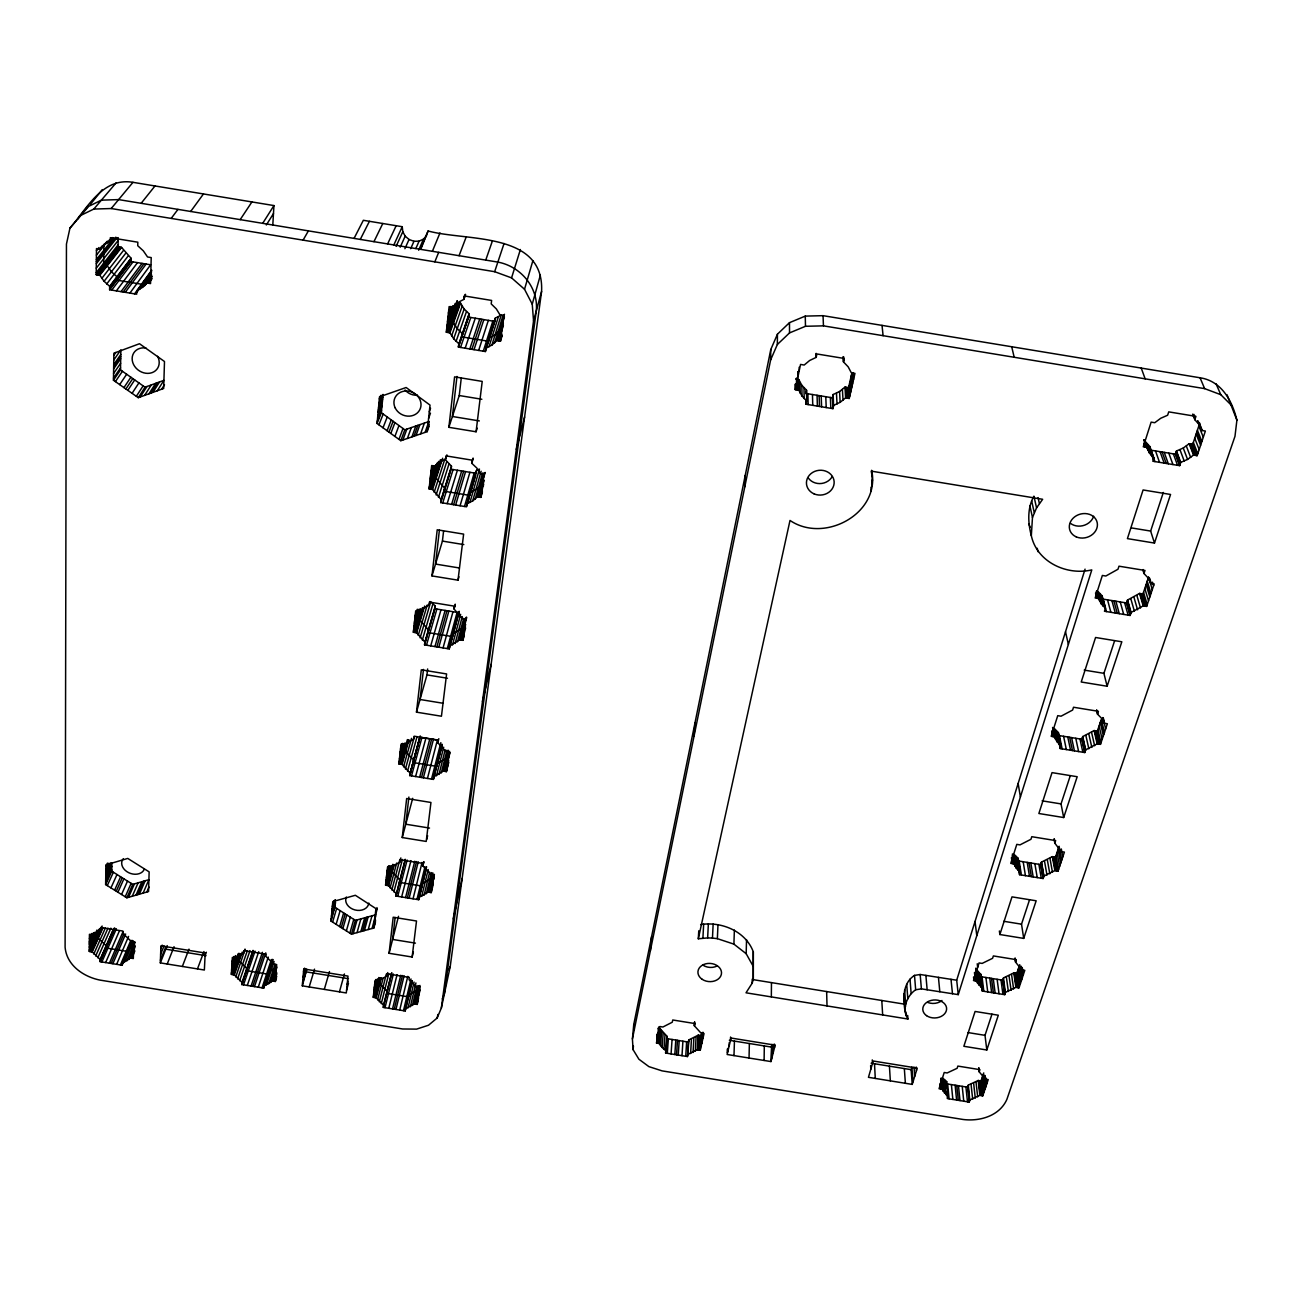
<?xml version="1.0" encoding="UTF-8"?>
<svg xmlns="http://www.w3.org/2000/svg" width="1302" height="1302" viewBox="0 0 1302 1302"><rect width="100%" height="100%" fill="white"/><g stroke="black" fill="none" stroke-linecap="round" stroke-linejoin="round"><path stroke-width="1.5" d="M773.046 1053.399L773.111 1044.318M774.478 1047.736L774.511 1044.106M771.337 996.909L771.468 982.619M770.963 1061.569L775.146 1045.164L731.057 1038.036L727.134 1054.49L770.963 1061.569L771.728 1044.481L771.614 1059.031M632.414 1038.915L770.621 359.938L777.343 344.509L777.44 334.191L789.484 322.668L805.271 316.109L823.043 315.67L1200.053 377.775C1221.601 381.014 1232.262 400.918 1236.9 420.155L1234.98 436.333L1006.869 1099.425C999.545 1115.977 979.82 1121.624 963.073 1119.476L662.1 1070.879L648.901 1066.631L638.908 1059.226L633.081 1049.656L632.414 1038.915L633.748 1024.544L770.784 349.489L777.44 334.191M100.205 959.411L92.214 951.892L89.268 951.42L89.447 934.299L92.409 934.787L100.612 929.774L100.645 927.463L122.876 931.06L122.827 933.371L130.802 940.988L133.764 941.476L133.325 958.532L130.379 958.06L122.176 962.959L122.128 965.221L100.173 961.673L100.205 959.411L113.209 929.758M151.504 276.61L144.864 285.464L136.759 290.769L136.677 294.203L109.612 289.76L109.661 286.326L104.095 281.297L99.847 275.243L96.202 274.641L96.478 248.584L100.14 249.187L104.648 243.572M95.42 933.55L95.371 937.782L98.301 938.254L106.194 945.74L106.162 947.986L127.938 951.518L127.987 949.256L134.48 945.952L128.735 959.639M103.883 245.818L103.639 265.169L107.252 265.771L111.451 271.776L116.936 276.756L116.887 280.158L141.56 284.227M100.14 249.187L104.567 244.467L110.296 241.212L110.344 237.68L137.817 242.188L137.735 245.72L143.318 250.847L147.549 256.982L151.211 257.584L150.544 283.576L146.898 282.99M764.111 1060.463L764.307 1045.929M105.625 884.579L105.934 864.87L127.759 858.425L149.144 871.868L148.558 891.528L126.864 897.794L105.625 884.579L111.728 871.217L111.874 862.982L105.755 876.295M113.453 380.233L113.876 353.216L139.493 343.728L164.491 361.517L163.678 388.468L138.272 397.68L113.453 380.233L120.5 369.914L120.858 349.847L113.779 360.003M96.202 274.641L118.059 246.827L118.205 237.599M770.621 359.938L770.784 349.489M109.612 289.76L130.965 261.556L131.03 258.203L121.574 247.413L118.059 246.827M907.673 1015.414L907.95 1019.027L746.013 992.808L752.149 983.222L752.231 979.169M752.149 983.222L753.288 979.609L753.305 951.827C745.623 931.19 721.503 921.263 700.622 924.583M753.288 979.609L753.305 951.827M749.041 1058.038L749.366 1043.504M143.692 282.86L143.741 281.151L151.764 275.878L144.864 285.464M753.012 965.986L746.176 953.699L746.534 939.605M733.986 1055.597L734.442 1041.095M729.087 1046.287L729.218 1042.674M730.438 1040.623L730.568 1037.01M746.176 953.699L733.905 944.129L734.377 930.084M160.325 962.894L160.927 945.854L205.211 953.015L204.365 970.023L160.325 962.894L167.226 945.61M727.2 1052.683L727.33 1049.054M727.737 1051.935L727.867 1048.305M744.793 486.834L745.216 475.442M733.905 944.129L717.369 938.661L717.988 924.648M717.369 938.661L712.471 938.075L713.138 924.078M701.208 1046.043L701.843 1033.414M701.843 1043.211L702.396 1032.388M702.136 1041.926L702.608 1032.909M698.767 930.8L698.311 938.791L707.637 937.912L708.353 923.915M703.08 1037.808L703.357 1032.405M698.8 1049.917L699.565 1035.464M699.809 1050.079L700.557 1035.627M666.722 1038.247L665.599 1053.025L687.472 1056.557L687.961 1054.376L697.335 1049.672L700.264 1050.144L701.306 1034.423L701.013 1035.692L698.1 1035.22L688.807 1039.907L688.319 1042.088L666.657 1038.589L667.129 1036.408L660.456 1029.133L657.998 1028.743M695.333 1051.202L696.114 1036.75M702.901 938.156L703.666 924.16M697.335 1049.672L698.1 1035.22M697.791 1049.754L698.556 1035.302M700.264 1050.144L704.024 1033.658L701.078 1033.186L694.373 1025.797L694.568 1022.2M693.071 1052.504L693.885 1038.052M694.454 1025.439L694.65 1021.858M698.311 938.791L790.005 520.442C824.54 543.943 880.884 513.297 871.656 470.299M690.613 1053.562L691.443 1039.11M272.785 225.246L273.941 205.57L132.967 182.329C102.174 177.153 87.153 208.499 69.966 228.062L66.451 244.076L65.1 947.238C66.63 965.335 83.686 976.923 100.254 980.146L402.66 1028.987L416.591 1029.117L428.488 1025.244L437.163 1018.001L441.345 1008.041L450.232 966.442L541.583 291.485C544.48 231.251 465.986 241.456 428.114 230.975L420.253 249.3M231.349 974.368L232.358 957.409L235.32 957.881L243.816 952.934L243.962 950.639L266.161 954.236L265.999 956.531L273.664 964.082L276.626 964.57L275.357 981.48L272.411 981.008L263.915 985.858L263.753 988.104L241.814 984.556L241.96 982.31L234.295 974.856L231.349 974.368L238.722 953.373M687.472 1056.557L688.563 1040.998M687.879 1054.718L688.807 1039.907M685.763 1056.28L686.626 1041.812M682.004 1055.678L682.899 1041.209M1031.33 535.724C1027.929 522.899 1027.164 508.073 1033.918 496.176L1036.555 507.861L1032.47 517.512L1031.33 535.724C1036.994 562.106 1066.81 575.793 1091.792 569.902L958.256 994.63L921.393 988.869L915.664 989.764C906.762 995.867 901.489 1009.359 907.95 1019.027M676.535 1054.799L677.496 1040.331M678.244 1055.059L679.188 1040.607M674.827 1054.522L675.803 1040.054M671.067 1053.904L672.076 1039.452M694.08 735.972L694.975 723.001M665.843 1051.935L667.129 1036.408M667.308 1053.302L668.349 1038.85M665.599 1053.025L666.071 1050.844L663.955 1049.266L665.013 1034.83M663.955 1049.266L660.57 1045.587L661.66 1031.168M662.1 1047.508L663.19 1033.088M657.884 1036.115L658.584 1027.132M658.438 1033.528L658.861 1028.141M657.884 1043.309L659.317 1027.099M658.893 1043.472L660 1029.068M660.57 1045.587L659.349 1043.537L660.456 1029.133M656.843 1037.661L657.119 1034.065M656.826 1039.989L657.25 1034.585M656.875 1043.146L657.705 1033.56M302.324 985.842L303.74 968.948L347.992 976.109L346.299 992.954L302.324 985.842L306.784 969.306L302.536 983.222M650.349 950.769L651.57 936.756M331.001 921.051L332.791 901.602L355.348 895.288L375.92 908.601L373.837 928L351.459 934.136L331.001 921.051L335.525 902.579L331.44 916.217M377.075 423.459L379.533 396.817L406.126 387.508L430.034 405.101L427.17 431.678L400.804 440.711L377.075 423.459L381.356 412.701L383.065 394.425M633.081 1049.656L633.423 1046.059M412.278 980.829L405.199 1010.954L383.293 1007.406L383.537 1005.193L376.197 997.788L373.251 997.299L375.09 980.487L378.052 980.959L386.857 976.061L387.736 972.578M426.275 868.662L418.739 899.715L395.971 896.02L396.231 893.628L388.631 885.669L385.571 885.181L387.557 867.002L390.633 867.506L399.812 862.168L400.87 857.937M409.967 772.965L402.074 764.404L398.884 763.883L401.049 744.191L404.255 744.711L413.841 738.869L414.15 736.2L438.139 740.106L437.83 742.775L445.691 751.449L448.897 751.97L446.44 771.614L443.25 771.093L433.68 776.822L433.371 779.41L409.674 775.569L419.879 736.639M459.036 612.249L449.239 648.901L424.533 644.864L424.859 642.049L416.673 632.805L413.352 632.251L415.696 610.85L419.049 611.387L429.074 604.974L430.099 601.54M484.165 472.675L477.395 496.827L472.691 500.928L466.897 503.728L466.523 506.803L440.727 502.588L441.085 499.496L432.557 489.487L429.09 488.917L431.662 465.546L435.161 466.116L439.848 461.917L445.675 459.053L446.912 454.87M488.689 340.766L485.402 351.54L458.418 347.097L458.809 343.712L453.666 338.78L449.939 332.807L446.309 332.222L449.125 306.605L452.77 307.207L457.718 302.585L463.837 299.395L465.595 294.48M446.309 332.222L457.279 300.664L446.537 330.22M389.086 953.292L393.188 917.226L416.51 921.002L412.132 957.019L389.086 953.292L398.51 916.331M402.237 837.544L406.663 798.517L430.946 802.471L426.21 841.434L402.237 837.544L412.685 798.305M416.477 712.161L421.295 669.814L446.602 673.948L441.443 716.23L416.477 712.161L426.958 674.892L427.642 668.951M431.971 575.923L437.212 529.784L463.626 534.113L458.011 580.171L431.971 575.923L442.42 541.095L443.559 531.265M448.865 427.316L454.593 376.864L482.212 381.405L476.076 431.776L448.865 427.316L459.248 395.531L461.299 377.792M386.857 976.061L387.117 973.798L409.284 977.379L409.007 979.657L416.347 987.16L419.309 987.632L417.21 1004.412L414.264 1003.94L405.475 1008.724L405.199 1010.954M399.812 862.168L400.105 859.711L423.15 863.438L422.841 865.895L430.441 873.951L433.517 874.456L431.239 892.586L428.195 892.082L419.032 897.322L418.739 899.715M429.074 604.974L429.416 602.077L454.431 606.162L454.089 609.059L462.259 618.45L465.595 618.987L462.91 640.34L459.606 639.803L449.581 646.069L449.239 648.901M445.675 459.053L446.033 455.879L472.187 460.176L471.812 463.333L476.76 467.971L480.308 473.521L483.791 474.091L480.861 497.397L477.395 496.827M463.837 299.395L464.244 295.928L491.619 300.436L491.196 303.903L496.355 308.932L500.033 314.986L503.695 315.589L500.489 341.124L496.859 340.522L491.912 345.063L485.825 348.155L485.402 351.54M395.124 917.503L392.618 939.442L415.452 943.136M408.893 797.036L405.785 824.215L429.53 828.072M423.475 669.423L420.041 699.5L442.859 703.226M439.392 530.207L435.519 564.075L459.329 567.965M456.969 376.457L452.396 416.494L479.331 420.92M409.674 775.569L420.269 735.972L409.821 774.267M420.123 637.834L430.718 601.866L435.307 605.983L434.982 608.766L458.971 612.689M434.168 492.319L444.812 459.167L451.485 466.197L451.143 469.225L476.158 473.326L476.532 470.299L479.462 469.094L469.908 502.507M458.418 347.097L469.127 313.831L464.147 309.013L460.566 303.187L457.051 302.617M433.371 779.41L437 763.786L446.488 758.09L448.067 758.35M452.608 636.157L452.884 633.781L462.812 627.548L465.595 627.987L462.405 640.258M430.376 477.264L434.054 466.1L432.769 477.655L436.203 478.225L444.617 488.169L444.275 491.245L469.794 495.411L470.168 492.351L475.914 489.585L480.584 485.5L483.465 485.972M491.912 345.063L501.189 315.1L495.281 318.127L494.874 321.431L468.736 317.135M441.345 1008.041L533.543 320.927L541.583 291.485M905.167 1011.963C903.051 999.415 902.237 983.27 914.509 975.393L920.172 974.498L956.693 980.211L958.256 994.63M806.036 404.238L806.752 400.918L802.016 396.052L798.826 390.177L795.213 389.591L800.551 364.43L804.197 365.032L809.649 360.491L816.175 357.383L816.907 353.965L844.217 358.457L843.452 361.875L848.172 366.839L851.329 372.795L854.958 373.381L849.229 398.461L845.616 397.875L840.148 402.318L833.687 405.345L832.938 408.665L806.036 404.238L805.954 400.642M437.163 1018.001L437.928 1014.47M795.668 378.996L798.696 379.484L801.853 385.311L806.524 390.144L805.808 393.432L832.434 397.81L832.938 408.665M453.308 918.854L462.161 878.362M832.434 397.81L833.166 394.522L839.578 391.511L844.982 387.101L848.546 387.687L849.229 398.461M694.373 1025.797L694.877 1023.551L672.76 1019.987L672.271 1022.216L662.881 1027.018L659.919 1026.529L656.403 1043.065L659.349 1043.537M848.546 387.687L851.817 373.349L852.533 384.009M415.729 1004.168L419.96 985.451M418.414 994.728L419.993 986.591M418.088 997.348L419.862 989.032M416.754 1004.33L419.976 990.269L417.519 989.862L408.795 994.647L408.535 996.86L386.808 993.361L387.052 991.131L379.777 983.759L376.864 983.287L377.32 979.12L373.707 993.117M417.21 1004.412L418.577 997.837M414.264 1003.94L418.43 985.956M414.72 1004.005L418.87 986.021M410.342 1006.82L415.908 982.945M482.472 701.501L491.131 664.297M412.441 1005.486L417.063 985.533M408.014 1007.911L414.069 982.066M431.239 892.586L433.094 884.807M403.49 1010.678L411.009 978.941M405.345 1009.847L412.034 980.927M428.667 892.163L432.817 874.781M429.725 892.342L433.859 874.944M432.378 883.553L434.396 874.391M432.199 884.969L434.038 877.206M430.767 892.505L433.078 882.789M426.275 893.774L431.369 872.6M399.73 1010.075L407.786 976.386M412.132 957.019L413.385 951.811M428.195 892.082L432.801 872.812M395.954 1009.457L404.108 975.784M424.094 895.223L429.66 872.145M418.886 898.51L426.47 867.034M392.537 1008.904L400.756 975.247M394.246 1009.18L402.432 975.523M421.669 896.411L428.195 869.541M416.949 899.422L424.957 866.855M419.032 897.322L426.519 866.66M447.855 760.287L449.695 752.898M447.465 763.363L449.955 752.572M422.89 865.521L423.85 861.664M445.935 771.533L448.702 760.384M422.841 865.895L423.801 862.054M446.619 770.084L448.458 762.663M446.44 771.614L448.734 762.321M388.777 1008.301L397.061 974.645M443.25 771.093L448.441 750.31M385.001 1007.683L393.367 974.059M426.682 839.513L427.626 835.705M443.754 771.175L448.441 752.344M413.043 898.787L422.06 862.445M444.845 771.354L449.662 751.368M409.137 898.152L418.251 861.826M441.264 772.949L446.96 750.196M383.537 1005.193L391.463 973.538M383.293 1007.406L391.821 972.675M407.347 897.875L416.51 861.55M381.291 1003.582L388.761 973.912M438.969 774.527L445.186 749.806M433.42 779.019L442.208 744.516M437.195 764.42L442.159 744.907M377.596 999.855L383.146 978.03M405.573 897.583L414.768 861.257M436.43 775.813L443.689 747.202M379.305 1001.808L386.32 974.091M374.716 997.544L379.826 977.672M375.725 997.706L380.819 977.835M431.515 779.117L440.857 742.661M401.651 896.948L410.96 860.638M516.308 449.369L524.592 417.014M376.197 997.788L381.274 977.916M433.631 777.229L441.98 744.305M374.032 990.236L376.734 979.739M437.83 742.775L438.823 738.69M373.251 997.299L377.873 979.397M373.707 997.381L378.817 977.509M396.003 895.646L405.182 859.255M395.971 896.02L405.394 859.743M463.121 638.68L464.033 635.181M462.91 640.34L464.277 635.083M427.447 778.45L437.391 740.073L420.123 737.257M374.634 984.703L375.985 979.478M374.309 987.6L376.115 980.618M397.745 896.313L407.135 860.02M393.904 891.903L402.416 859.45M460.111 639.884L465.725 618.466M465.384 620.663L466.295 617.197M464.928 624.358L466.734 617.408M461.266 640.079L465.416 624.146M464.244 629.696L465.611 624.472M464.049 631.372L465.4 626.132M391.837 889.998L399.893 859.45M421.522 777.489L431.646 739.129M457.507 641.821L463.642 618.548M423.378 777.799L433.436 739.422M459.606 639.803L465.221 618.385M390.063 887.915L396.671 863.047M419.667 777.196L429.839 738.836M455.114 643.546L462.275 616.595M388.142 885.604L393.774 864.528M452.461 644.978L460.648 614.332M388.631 885.669L394.246 864.593M374 926.487L375.594 920.612M449.581 646.069L458.825 611.745M373.837 928L375.432 922.109M385.571 885.181L390.73 865.993M449.418 647.485L459.15 611.289M386.043 885.262L391.202 866.074M415.598 776.529L425.884 738.201M387.101 885.425L392.732 864.349M375.936 911.514L376.994 907.608M387.068 871.575L388.631 865.797M447.318 648.591L457.1 612.379M372.095 928.472L377.157 908.991M374.716 919.847L375.773 915.924M386.564 876.116L389.168 866.481M386.401 877.532L389.526 865.96M374.358 923.167L375.415 919.245M386.059 880.657L389.705 867.132L389.2 871.64L392.244 872.128L399.779 880.038L399.502 882.431L422.06 886.092L422.353 883.7L431.45 878.492L434.005 878.899M409.723 775.162L420.172 736.867M368.238 929.53L371.981 915.811M411.513 775.862L421.913 737.55M443.071 647.891L452.982 611.712M454.268 607.611L455.212 604.161M454.089 609.059L455.082 605.153M347.146 984.556L348.106 981.073M362.64 931.076L366.415 917.34M346.56 990.334L348.48 983.352M407.542 771.126L416.998 736.769M364.381 930.588L368.157 916.868M481.594 491.586L483.693 484.067M480.324 497.299L482.424 489.747M438.823 647.208L448.865 611.029M481.089 495.574L482.147 491.814M405.41 769.059L414.378 736.688M480.861 497.397L482.44 491.717M360.882 931.548L364.69 917.829M458.011 580.171L458.955 576.786M339.431 991.847L344.428 973.977M477.948 496.908L484.702 472.772M483.058 479.95L485.141 472.463M533.543 320.927L532.241 304.163L540.363 275.129M357.041 932.606L360.882 918.87M403.571 766.813L411.513 738.348M436.886 646.882L446.977 610.719M482.554 483.953L483.595 480.21M479.136 497.104L483.823 480.275M482.326 485.776L483.888 480.145M482.098 487.599L483.66 481.968M400.479 764.144L407.396 739.585M475.197 499.04L482.537 473.017M353.2 933.664L357.074 919.928M401.569 764.323L408.47 739.764M434.966 646.573L445.105 610.426M402.074 764.404L408.958 739.845M399.421 758.985L403.099 746.079L402.546 750.945L405.703 751.466L413.515 759.961L413.222 762.549L436.691 766.373M472.691 500.928L481.122 471.226M399.063 762.354L404.369 743.621M398.884 763.883L404.743 743.198M351.459 934.136L355.348 920.4L375.79 914.753M399.389 763.965L405.231 743.279M400.511 749.138L402.074 743.621M400.137 752.523L402.757 743.328M399.974 754.07L402.578 744.858M430.718 645.873L440.987 609.743M399.795 755.616L402.936 744.549M349.864 933.127L353.77 919.391M346.365 930.881L350.287 917.161M466.832 504.216L476.532 470.299M426.47 645.19L436.87 609.076M466.588 506.332L476.337 471.812M467.06 504.916L469.257 497.315M469.794 495.411L475.621 475.165M341.254 927.61L345.225 913.906M424.81 642.488L435.307 605.983M324.312 989.406L329.471 971.569M424.696 643.465L435.145 607.383M424.533 644.864L435.047 608.327M464.505 506.478L474.205 473M342.849 928.635L346.804 914.932M422.336 640.063L432.866 604.047M339.643 926.585L343.647 912.897M336.128 924.339L340.147 910.651M471.812 463.333L472.952 459.134M460.078 505.762L469.908 472.3M532.241 304.163L524.527 289.256L532.909 260.595M472.008 461.754L473.098 458.06M455.635 505.03L465.595 471.584M332.596 922.076L336.665 908.405M418.219 635.409L427.251 604.958M332.043 909.838L334.956 900.121M453.633 504.704L463.642 471.275M309.192 986.949L314.531 969.144M331.896 911.367L335.395 899.682M331.75 912.881L335.249 901.196M416.152 632.707L423.606 607.774M476.076 431.776L477.167 428.163M331.131 919.554L335.216 905.883M416.673 632.805L424.664 606.032M413.531 630.591L419.96 609.32M451.615 504.362L461.689 470.95M413.352 632.251L420.318 609.141M413.873 632.349L420.823 609.222M332.352 906.501L334.093 900.658M415.012 632.528L422.499 607.595M414.703 619.915L417.861 609.531M414.524 621.591L418.202 609.466L417.031 620.061L420.302 620.598L428.407 629.794L428.098 632.593L452.543 636.597M414.345 623.251L418.007 611.126M499.919 341.026L501.97 334.256M500.733 339.138L501.758 335.753M413.938 626.929L419.26 609.32M500.489 341.124L502.019 336.03M502.328 326.411L503.353 323.059M502.084 328.397L503.109 325.044M498.666 340.831L503.402 325.288M415.11 616.22L417.21 609.32M503.435 317.59L504.46 314.27M303.529 971.601L304.587 968.135M496.859 340.522L504.362 316.044M447.172 503.646L457.393 470.25M502.881 322.001L504.411 317.004M497.429 340.619L502.718 323.287M303.024 977.428L305.677 968.737M912.23 1084.403L917.243 1068.128L873.203 1061.016L868.45 1077.324L912.23 1084.403L911.123 1069.658L911.888 1067.135L913.011 1081.881M494.548 342.963L503.207 314.84M442.745 502.914L453.096 469.534M441.02 499.984L451.485 466.197M440.906 501.042L451.322 467.711M488.982 346.804L498.357 316.809M440.727 502.588L451.192 468.753M524.527 289.256L511.572 277.879L520.393 249.512M956.693 980.211L1085.071 569.137M438.448 497.364L448.946 464.098M485.76 348.692L495.281 318.127M485.613 349.847L495.085 319.787M489.194 339.48L494.939 320.91M483.302 351.182L492.84 321.089M436.137 494.955L446.716 461.754M944.389 1093.11L943.006 1078.316L946.668 1081.588L945.984 1083.736L967.614 1087.219L968.314 1085.087L978.176 1080.497L981.073 1080.969L982.798 1095.812L979.869 1095.34L969.909 1099.93L969.209 1102.078L947.384 1098.546L948.084 1096.398L941.981 1089.204L940.955 1078.121L941.216 1081.913M980.911 974.628L975.849 968.737L977.59 983.124L982.798 988.674L982.066 991.001L1004.721 994.663L1005.486 992.352L1015.902 987.339L1018.945 987.827L1024.804 970.332L1021.744 969.844L1015.511 962.015L1014.99 958.435M1017.464 860.394L1018.148 858.295L1014.258 854.519L1016.423 868.401L1020.345 872.194L1019.547 874.7L1043.114 878.541L1043.944 876.018L1041.519 862.087L1052.341 856.635L1055.483 857.139L1058.054 871.054L1054.88 870.55L1043.944 876.018M1085.673 749.838L1097.179 743.816L1100.467 744.37L1097.374 731.106L1094.119 730.568L1082.727 736.558L1085.673 749.838L1084.778 752.556L1060.202 748.552L1061.081 745.818L1057.029 741.733L1054.376 728.534L1058.38 732.587L1059.877 743.409M1101.671 597.341L1102.143 595.86L1098.009 591.482L1101.232 603.851L1105.414 608.278L1104.454 611.256L1130.103 615.455L1131.096 612.477L1127.565 600.027L1139.543 593.435L1142.961 594.005L1146.655 606.423L1143.221 605.853L1131.096 612.477M1149.406 448.23L1149.91 446.602L1145.646 441.85L1149.536 453.177L1153.865 457.978L1152.807 461.233L1179.645 465.644L1180.719 462.389L1176.487 450.98L1183.258 448.034L1189.149 443.705L1192.713 444.308L1197.14 455.667L1193.527 455.082L1187.57 459.427L1180.719 462.389M421.083 248.552L428.114 230.975M273.876 981.252L276.675 972.578M432.557 489.487L442.664 458.223M275.666 977.281L276.789 973.815M274.885 981.415L276.577 976.207M275.454 980.178L276.561 976.695M275.357 981.48L276.463 978.014M478.664 350.417L488.348 320.357M999.871 934.527L1011.996 896.866L1036.164 900.789L1023.714 938.4L999.871 934.527L999.366 930.979M270.67 982.587L276.431 964.831M430.832 489.194L440.401 459.752M272.411 981.008L276.903 967.126L268.472 971.976L268.31 974.205L246.566 970.69L246.713 968.444L239.112 961.022L236.199 960.551L236.459 956.352L231.593 970.153M272.867 981.09L276.236 970.674M432.02 489.389L441.557 459.948M266.389 985.028L274.087 961.462M429.302 487.094L437.13 463.154M474.026 349.668L483.856 319.625M429.09 488.917L437.521 463.121M429.644 488.999L438.644 461.38M268.651 983.921L275.064 964.245M262.044 987.827L271.369 959.493M430.181 479.087L433.843 467.906M263.834 986.981L272.623 959.346M263.753 988.104L273.046 959.753M429.741 483.107L435.779 464.651M1004.721 994.663L1002.735 980.211L1003.5 977.9L1013.819 972.903L1016.829 973.391L1018.945 987.827M1043.114 878.541L1040.705 864.593L1041.519 862.087M1084.778 752.556L1081.848 739.276L1082.727 736.558M1130.103 615.455L1126.588 602.972L1127.565 600.027M1179.645 465.644L1175.429 454.203L1176.487 450.98M986.802 1049.998L998.308 1015.218L975.084 1011.459L963.854 1046.287L986.802 1049.998L985.012 1035.334L991.978 1014.16M1023.714 938.4L1021.517 924.176L1029.524 899.845M1063.685 817.542L1077.193 776.724L1052.032 772.623L1038.866 813.506L1063.685 817.542L1061.032 803.904L1070.114 776.22M1107.123 686.235L1121.836 641.788L1095.568 637.492L1081.23 682.004L1107.123 686.235L1103.917 673.329L1114.642 640.682M1154.483 543.064L1170.563 494.467L1143.091 489.959L1127.418 538.621L1154.483 543.064L1150.642 531.07L1163.321 492.465M431.027 471.422L432.85 465.856M471.91 349.31L481.805 319.283M430.571 475.442L433.631 466.149M982.798 1095.812L988.218 1079.602L985.272 1079.13L979.202 1071.839L979.918 1069.658L957.849 1066.078L957.149 1068.275L947.156 1072.962L944.21 1072.49L939.051 1088.732L941.981 1089.204M1015.511 962.015L1016.292 959.655L993.361 955.928L992.596 958.305L982.131 963.415L979.071 962.927L973.489 980.471L976.533 980.959L977.59 983.124M1058.054 871.054L1064.401 852.094L1061.211 851.589L1054.815 843.159L1055.662 840.587L1031.786 836.698L1030.956 839.285L1019.987 844.884L1016.797 844.363L1010.743 863.372L1013.916 863.877L1016.423 868.401M1100.467 744.37L1107.367 723.749L1104.047 723.212L1101.541 718.265L1097.488 714.114L1098.416 711.315L1073.515 707.246L1072.62 710.046L1061.065 716.198L1057.745 715.661L1051.17 736.314L1054.474 736.851L1057.029 741.733M1146.655 606.423L1154.19 583.931L1150.724 583.377L1148.152 577.99L1143.986 573.498L1144.995 570.455L1118.988 566.191L1117.995 569.234L1105.821 576.021L1102.355 575.451L1095.177 597.992L1098.628 598.562L1101.232 603.851M1197.14 455.667L1205.375 431.043L1201.746 430.441L1199.142 424.598L1194.829 419.7L1195.936 416.363L1168.724 411.871L1167.634 415.224L1160.733 418.267L1154.76 422.711L1151.131 422.125L1143.27 446.814L1146.883 447.416L1149.536 453.177M79.552 215.986L93.793 209.069L111.207 208.532L494.662 271.695L504.053 243.49M469.81 348.969L479.771 318.941M258.268 987.209L268.261 957.084M981.073 1080.969L983.759 1072.913M1016.829 973.391L1019.726 964.717L1021.875 979.104M1055.483 857.139L1059.096 846.267L1061.716 860.134M1097.374 731.106L1101.313 719.29L1104.454 732.489M1142.961 594.005L1148.51 577.274M1192.713 444.308L1199.744 423.183M254.492 986.607L265.771 952.869M251.074 986.053L262.418 952.332M252.783 986.33L263.492 954.415M465.172 348.204L475.279 318.209M247.299 985.435L258.724 951.729M460.534 347.439L470.787 317.46M243.523 984.833L255.029 951.144M241.928 982.668L252.881 950.444M241.83 984.198L253.385 950.525M241.814 984.556L253.353 950.867M458.743 344.249L469.127 313.831M458.613 345.404L468.932 315.475M239.633 980.699L250 950.655M458.483 346.576L468.801 316.614M485.744 260.091L492.189 241.537M428.016 427.805L429.269 424.208M237.566 978.909L247.364 950.672M427.17 431.678L429.058 426.259M428.602 418.447L430.474 413.076M234.295 974.856L242.253 952.039M456.074 341.384L466.474 311.569M243.848 952.576L245.036 949.142M235.776 976.939L245.02 949.5M425.103 432.378L428.879 421.539L404.824 429.823L400.804 440.711M427.886 425.07L429.139 421.474M231.805 974.449L239.177 953.438M429.318 411.79L430.555 408.226M232.814 974.612L240.17 953.601M233.823 974.775L241.179 953.764M231.935 964.587L234.36 957.702M231.854 965.921L235.499 955.57M231.772 967.24L235.418 956.889M453.666 338.78L464.147 309.013M420.562 433.94L424.387 423.101M231.414 973.05L238.168 953.861M232.098 961.673L233.921 956.498M464.049 297.653L465.205 294.382M463.903 298.858L465.074 295.587M416.022 435.503L419.895 424.647M451.599 335.9L462.177 306.198M449.939 332.807L460.566 303.187M413.971 436.203L417.861 425.347M448.132 332.515L458.809 302.894M411.904 436.919L415.81 426.047M449.369 332.71L460.013 303.106M446.879 332.303L457.604 302.699M447.009 325.842L455.179 303.464M407.38 438.465L411.334 427.593M447.709 319.462L452.657 305.97M447.497 321.464L453.08 306.182M448.409 313.05L450.85 306.426M402.855 440.011L406.859 429.123M447.937 317.46L451.582 307.5L449.971 322.131L453.552 322.717L457.23 328.641L462.308 333.54L461.933 336.892L488.624 341.287L489.047 337.934L495.069 334.858L499.968 330.366L501.775 330.659M398.965 439.376L403.002 428.488M205.081 955.684L206.367 952.25M394.897 436.414L398.965 425.559M197.481 968.9L203.975 951.55M390.812 433.452L394.945 422.613M459.069 255.697L466.083 237.241M388.956 432.101L393.106 421.278M387.101 430.75L391.267 419.944M182.345 966.458L189.002 949.125M383.016 427.788L387.231 416.998M167.209 964.017L174.045 946.7M378.931 424.81L383.195 414.052M377.255 421.392L381.535 410.651M160.423 960.241L165.907 946.538L165.81 949.174L206.041 955.684M377.678 416.835L381.958 406.126M160.83 948.54L162.197 945.122M378.491 408.112L382.772 397.468M378.296 410.195L382.576 399.535M160.618 954.399L164.052 945.854M378.101 412.262L382.381 401.602M378.915 403.522L382.479 394.685M434.835 261.832L438.676 252.344M379.338 398.917L380.77 395.385M432.378 251.302L439.978 232.944M448.865 969.73L450.232 966.442M442.289 998.894L444.356 993.931L536.294 310.901C538.654 287.351 520.588 266.34 497.852 262.093L118.612 199.597L101.393 200.15L87.283 207.018L77.778 218.996M133.585 948.686L135.017 945.285M133.553 950.021L134.985 946.619M130.379 958.06L134.692 947.791M130.835 958.142L134.431 949.581M131.86 958.305L134.871 950.867M124.601 962.113L133.39 941.297M126.799 961.006L134.806 941.981M133.65 945.757L135.099 942.339M120.419 964.945L130.77 940.549M122.176 963.317L131.762 940.369M122.16 964.098L131.73 941.492M122.128 965.221L127.938 951.16M128.686 949.728L132.462 940.483M146.849 892.016L148.998 886.987M116.643 964.326L128.572 936.398M418.674 250.228L423.443 239.161L426.6 235.662M112.867 963.724L125.627 934.022M143.122 893.091L148.884 879.68L132.755 884.367L111.728 871.217M109.433 963.171L123.023 931.695M139.395 894.165L145.173 880.754M111.142 963.447L123.934 933.746M415.859 248.536L419.065 241.147L423.443 239.161M135.994 895.158L141.82 881.731M137.686 894.669L143.497 881.242M132.283 896.232L138.126 882.805M105.657 962.552L119.328 931.093M100.173 961.315L114.722 928.098M100.173 961.673L114.722 928.456M128.556 897.306L134.431 883.879M101.882 961.95L116.399 928.717M410.7 248.682L413.955 241.293L419.065 241.147M126.864 897.794L132.755 884.367M100.189 959.769L113.974 928.342M100.189 960.534L113.958 929.107M97.813 957.784L110.882 928.163M125.22 896.769L131.128 883.342M121.574 894.49L127.515 881.096M95.681 955.977L108.001 928.131M92.214 951.892L103.037 927.642M93.809 954.008L105.381 927.952M89.268 951.42L99.343 928.944M116.269 891.186L122.258 877.808M89.724 951.485L99.798 929.01M90.749 951.648L102.126 926.031M404.906 248.715L409.04 239.487L405.182 236.15L402.806 231.74L402.237 226.711L363.339 220.298L354.063 238.396M117.929 892.228L123.902 878.834M91.758 951.811L102.581 927.561M89.35 944.227L94.704 932.33M114.609 890.161L120.614 876.783M89.317 947.156L97.015 930.002M89.285 950.086L97.764 931.158M89.399 938.596L91.693 933.501M89.366 941.541L93.191 933.062M89.35 942.892L93.956 932.688M400.186 247.185L405.182 236.15M110.947 887.883L117.001 874.521M107.285 885.604L113.372 872.259M105.657 883.049L111.76 869.703M105.771 874.749L111.142 863.112M105.706 879.664L111.809 866.335M396.085 246.387L402.806 231.74M393.822 244.939L402.237 226.711M105.853 869.817L108.929 863.177M105.804 873.203L110.393 863.242M105.901 866.416L107.448 863.096M387.605 243.93L396.166 225.718M373.951 241.667L382.788 223.505M360.28 239.422L369.426 221.307M303.089 240.138L308.395 230.877M161.676 389.184L164.491 384.725M266.324 224.986L273.469 213.577M262.695 223.342L273.941 205.57M157.298 390.779L163.889 380.363L145.027 387.215L138.272 397.68M152.936 392.358L159.56 381.942M1036.555 507.861L1042.658 499.284L871.217 471.129L872.112 475.979M150.951 393.074L157.591 382.658M148.965 393.79L155.622 383.374M144.603 395.385L151.309 384.936M140.242 396.964L146.98 386.515M136.336 396.313L143.122 385.88M132.088 393.318L138.907 382.902M240.186 219.631L251.921 201.94M127.824 390.323L134.708 379.94M125.887 388.972L132.788 378.589M123.95 387.605L130.867 377.238M119.686 384.595L126.652 374.26M115.406 381.6L122.437 371.265M113.486 378.133L120.549 367.831M113.567 373.511L120.63 363.258M113.665 366.773L120.744 356.569M113.632 368.889L120.712 358.652M113.697 364.658L120.777 354.469M113.844 355.348L115.878 352.451M148.721 283.283L152.155 278.498M147.468 283.071L152.057 276.708M139.753 289.386L151.195 273.566M142.455 287.612L151.618 274.917M134.562 293.861L151.732 270.214M136.743 291.306L151.618 270.816M136.726 292.494L142.536 284.471M147.077 278.189L151.585 271.972M190.678 211.477L203.47 193.949M129.907 293.096L150.625 264.794L130.965 261.556M125.269 292.332L146.117 264.062M123.153 291.99L144.066 263.72M121.037 291.632L142.016 263.378M116.383 290.867L137.507 262.646M171.197 218.41L177.951 209.378M111.728 290.102L132.999 261.897M109.661 286.863L131.014 258.724M109.645 288.051L130.997 259.879M109.612 289.223L130.965 261.035M109.661 286.326L131.03 258.203M106.731 283.966L128.198 255.908M104.095 281.297L125.659 253.32M101.8 278.384L123.446 250.472M99.847 275.243L121.574 247.413M98.024 274.95L119.817 247.12M99.278 275.145L121.021 247.315M96.771 274.738L118.612 246.924M96.234 272.623L118.091 244.857M96.267 268.163L118.156 240.496M102.256 189.636L90.391 204.349M96.348 261.669L115.845 237.176M96.315 263.704L117.017 237.664M110.296 241.212L112.753 238.136M141.137 203.307L155.003 185.958M96.364 259.619L113.469 238.201M107.285 242.644L109.742 239.568M110.296 240.658L112.753 237.582M99.57 249.089L102.044 246.013M104.567 244.467L107.024 241.391M96.413 255.143L107.513 241.309M96.462 250.635L98.952 247.543M111.207 208.532L132.967 182.329M93.793 209.069L116.09 182.866M69.966 228.062L87.869 207.278M777.343 344.509L789.533 332.905L805.482 326.281L823.45 325.858L1204.643 388.631L1220.788 394.685L1231.855 405.736M707.637 937.912L712.471 938.075M754.086 979.804L904.939 1004.233M967.972 1032.567L985.012 1035.334M306.556 971.927L348.448 978.697M729.348 1040.282L771.093 1047.02M871.119 1063.197L911.123 1069.658M442.42 541.095L463.805 544.594M1084.192 670.107L1103.917 673.329M1057.517 735.304L1081.848 739.276M426.958 674.892L447.481 678.244M1042.105 800.828L1061.032 803.904M1017.35 860.785L1040.705 864.593M1003.809 921.295L1021.517 924.176M980.292 976.581L1002.735 980.211M1175.429 454.203L1150.952 450.183L1154.907 461.592M459.248 395.531L481.854 399.258M1131.503 527.928L1150.642 531.07M1101.199 598.822L1126.588 602.972M409.04 239.487L413.955 241.293M494.662 271.695L511.572 277.879M335.07 907.396L355.348 920.4M120.5 369.914L145.027 387.215M381.356 412.701L404.824 429.823M1236.9 420.155L1227.005 394.734M1216.035 383.781L1220.788 394.685M1200.053 377.775L1204.643 388.631M1028.775 523.843L1030.24 527.359M1199.321 423.085L1202.316 430.539M1198.426 421.832L1200.672 427.414M1198.003 421.132L1201.746 430.441M1197.661 420.888L1199.142 424.598M1198.8 425.998L1203.308 437.228M1193.901 414.329L1195.382 418.023M1193.527 415.484L1195.008 419.179M1192.616 414.15L1194.829 419.7M1197.401 430.213L1201.892 441.476M1196.766 432.118L1201.241 443.396M1196.131 434.038L1200.59 445.333M1194.748 438.221L1199.191 449.548M1193.348 442.403L1197.775 453.763M1192.16 444.21L1196.571 455.586M1190.939 444.015L1195.334 455.375M1189.719 443.803L1194.097 455.179M1189.149 443.705L1193.527 455.082M1186.334 446.033L1190.679 457.425M1183.258 448.034L1187.57 459.427M1179.97 449.695L1184.234 461.103M1176.324 451.485L1180.556 462.91M1175.966 452.591L1180.182 464.017M1175.592 453.698L1179.807 465.139M1173.362 453.861L1177.545 465.302M1141.236 368.092L1145.158 378.833M1168.789 453.112L1172.939 464.554M1164.232 452.364L1168.317 463.789M1162.149 452.022L1166.218 463.447M1160.082 451.68L1164.134 463.105M1155.525 450.931L1159.512 462.34M1149.91 446.602L1153.865 457.978M1149.747 447.123L1153.686 458.483M1150.057 450.118L1153.328 459.606M1147.583 444.373L1151.505 455.716M1144.295 439.881L1147.99 450.394M1143.742 439.799L1146.313 447.318M1143.791 443.347L1145.076 447.107M1152.514 582.189L1153.588 585.705M1149.65 578.202L1151.261 583.459M1149.096 578.104L1150.724 583.377M1148.576 577.095L1152.286 589.594M1147.241 581.131L1151.001 593.468M1143.075 569.544L1144.132 573.026M1142.912 570.016L1143.986 573.498M1146.655 582.873L1150.415 595.226M1146.069 584.614L1149.829 596.967M1144.8 588.439L1148.527 600.824M1143.53 592.264L1147.241 604.681M1142.424 593.907L1146.118 606.341M1141.252 593.728L1144.93 606.146M1140.08 593.533L1143.758 605.951M1139.543 593.435L1143.221 605.853M1136.89 595.551L1140.519 607.985M1133.977 597.374L1137.59 609.808M1130.852 598.871L1134.416 611.305M1127.402 600.482L1130.933 612.949M1127.076 601.508L1130.592 613.958M1126.735 602.517L1130.266 614.983M1124.602 602.647L1128.102 615.114M1120.241 601.931L1123.691 614.398M904.109 997.511L905.508 1006.56M1115.879 601.215L1119.281 613.681M1113.894 600.906L1117.279 613.356M1111.908 600.58L1115.277 613.014M1107.546 599.864L1110.866 612.298M1103.185 599.148L1106.456 611.582M1102.143 595.86L1105.414 608.278M1101.997 596.316L1105.268 608.734M1099.897 593.793L1103.136 606.195M1096.968 590.701L1099.718 601.296M1096.789 591.499L1098.628 598.562M1096.251 591.417L1098.091 598.464M1095.535 592.98L1096.902 598.269M1103.217 717.662L1104.568 723.294M1102.924 717.646L1105.642 728.925M1102.696 717.581L1104.047 723.212M1100.776 720.901L1103.917 734.1M1011.703 346.755L1014.193 357.269M1100.239 722.496L1103.364 735.695M1096.74 709.932L1097.635 713.675M1096.609 710.371L1097.488 714.114M1099.067 726.011L1102.192 739.243M1097.911 729.511L1101.004 742.758M1096.87 731.024L1099.962 744.272M1095.747 730.845L1098.823 744.093M1094.624 730.65L1097.684 743.914M1094.119 730.568L1097.179 743.816M1038.036 497.608L1039.37 503.418M1091.597 732.505L1094.64 745.753M1088.846 734.149L1091.841 747.413M1065.508 631.763L1068.356 644.392M1085.868 735.516L1088.846 748.78M1031.64 500.847L1034.244 512.565M1082.597 736.981L1085.526 750.261M1082.287 737.908L1085.217 751.205M1081.978 738.852L1084.908 752.133M1029.898 505.762L1032.47 517.512M1079.944 738.95L1082.857 752.247M1037.238 548.256L1037.971 551.69M1075.761 738.283L1078.626 751.563M1071.579 737.599L1074.41 750.863M1069.674 737.29L1072.49 750.554M1067.77 736.981L1070.569 750.245M1063.604 736.297L1066.338 749.561M1059.421 735.614L1062.123 748.862M1058.38 732.587L1060.951 746.258M1059.193 742.449L1060.333 748.129M1059.047 742.872L1060.202 748.552M1056.199 730.666L1058.884 743.898M1053.285 728.062L1055.548 739.39M1052.586 727.444L1054.474 736.851M1052.83 731.122L1053.953 736.769M1051.69 730.943L1052.813 736.59M1061.309 848.953L1062.806 856.862M1058.607 847.748L1061.211 861.615M1058.119 849.213L1060.723 863.096M1057.045 852.452L1059.633 866.335M1054.213 838.83L1054.946 842.752M1054.083 839.22L1054.815 843.159M1055.971 855.674L1058.542 869.59M1054.994 857.058L1057.549 870.973M1053.92 856.895L1056.459 870.81M1052.83 856.716L1055.385 870.631M1052.341 856.635L1054.88 870.55M1049.965 858.392L1052.472 872.307M1047.345 859.906L1049.819 873.837M1044.513 861.143L1046.971 875.074M1041.388 862.477L1043.813 876.409M1041.112 863.34L1043.537 877.271M1040.835 864.202L1043.244 878.134M1038.882 864.3L1041.274 878.232M1034.862 863.633L1037.222 877.581M1018.148 783.446L1020.394 796.954M1030.842 862.982L1033.17 876.913M1029.019 862.689L1031.33 876.62M1027.197 862.396L1029.491 876.311M1023.177 861.745L1025.439 875.66M1019.173 861.094L1021.386 874.993M1018.148 858.295L1020.345 872.194M1018.018 858.685L1020.231 872.584M1017.741 859.548L1019.954 873.447M1018.734 868.353L1019.661 874.309M1018.913 870.729L1019.547 874.7M1016.032 856.504L1018.229 870.403M1013.135 854.34L1014.974 866.221M1012.37 853.998L1013.916 863.877M1012.191 855.886L1013.412 863.796M1011.41 857.692L1012.338 863.633M1022.249 967.532L1023.339 974.726M1021.207 966.247L1021.744 969.844M1020.719 966.947L1022.33 977.737M1019.271 966.068L1021.419 980.471M1018.278 969.062L1020.41 983.482M1015.104 958.06L1015.641 961.641M1017.285 972.041L1019.401 986.477M1016.357 973.326L1018.473 987.762M1015.332 973.147L1017.432 987.583M1014.291 972.985L1016.39 987.421M1013.819 972.903L1015.902 987.339M1011.556 974.531L1013.623 988.967M1009.05 975.914L1011.101 990.35M1006.365 977.037L1008.366 991.489M1003.5 977.9L1005.372 992.71M1003.126 979.055L1005.095 993.507M1002.865 979.853L1004.835 994.305M1000.978 979.934L1002.947 994.386M997.12 979.299L999.057 993.751M993.263 978.681L995.151 993.117M991.506 978.388L993.393 992.84M989.764 978.111L991.619 992.547M985.907 977.476L987.73 991.912M975.035 921.49L976.793 935.666M982.033 976.858L983.824 991.278M981.024 974.27L982.684 989.032M981.106 979.023L982.44 989.829M981.073 981.627L982.18 990.627M980.943 981.985L981.399 985.581M978.974 972.61L980.748 987.014M977.232 963.74L977.672 967.321M977.249 970.755L978.99 985.158M975.849 968.135L976.272 971.715M975.458 971.976L976.533 980.959M975.198 973.701L976.061 980.878M974.449 972.513L974.889 976.093M974.58 977.118L975.019 980.715M986.2 1078.121L986.851 1083.671M973.538 976.956L973.961 980.536M984.833 1075.436L985.272 1079.13M984.605 1075.354L985.923 1086.47M984.182 1076.624L985.5 1087.74M983.336 1074.183L985.077 1088.993M982.408 1076.949L984.149 1091.776M981.496 1079.716L983.222 1094.543M978.892 1067.819L979.316 1071.497M980.618 1080.904L982.343 1095.731M978.778 1068.161L979.202 1071.839M979.625 1080.741L981.334 1095.568M978.632 1080.579L980.325 1095.405M978.176 1080.497L979.869 1095.34M976.012 1081.995L977.688 1096.837M973.636 1083.264L975.279 1098.107M971.048 1084.306L972.675 1099.148M968.314 1085.087L969.795 1100.271M967.956 1086.161L969.551 1101.004M967.712 1086.893L969.209 1102.078M965.921 1086.958L967.5 1101.801M962.211 1086.356L963.757 1101.199M950.997 979.316L952.494 993.735M882.024 325.386L883.098 335.672M958.484 1085.754L959.997 1100.597M956.791 1085.477L958.305 1100.32M955.115 1085.201L956.596 1100.044M951.388 1084.599L952.852 1099.425M938.433 977.363L939.816 991.75M947.677 1083.996L949.093 1098.823M946.668 1081.588L947.97 1096.74M946.326 1082.662L946.863 1088.212M947.205 1091.922L947.742 1097.472M946.098 1083.394L946.342 1087.43M947.156 1094.51L947.498 1098.221M944.682 1080.042L946.082 1094.852M941.802 1078.284L943.006 1091.222M940.662 1079.895L941.525 1089.139M940.011 1083.427L940.516 1088.977M925.885 975.393L927.154 989.764M920.172 974.498L921.393 988.869M914.509 975.393L915.664 989.764M871.673 471.422L872.438 480.926M871.705 480.259L872.145 485.972M910.017 979.137L911.14 993.524M870.94 487.241L871.233 491.066M916.169 1067.005L916.445 1070.683M914.02 1067.103L914.72 1076.298M906.713 984.393L907.819 998.797M904.613 989.862L905.687 1004.281M905.915 1011.996L906.176 1015.609M903.913 993.735L904.988 1008.171M904.337 1068.568L905.378 1083.297M853.038 372.6L853.526 379.696M851.378 375.301L852.078 385.978M850.922 377.238L851.638 387.931M849.962 381.502L850.662 392.227M848.985 385.766L849.669 396.524M847.993 387.605L848.66 398.379M889.429 1066.159L890.34 1080.872M633.748 1024.544L634.09 1029.898M846.756 387.394L847.423 398.168M843.615 356.683L843.826 360.166M845.535 387.199L846.186 397.973M843.354 357.838L843.566 361.338M844.982 387.101L845.616 397.875M881.796 1000.489L882.658 1014.942M843.126 356.634L843.452 361.875M842.41 389.477L843.029 400.251M839.578 391.511L840.148 402.318M874.505 1063.734L875.286 1078.43M872.275 1059.909L872.454 1063.571M836.47 393.204L837.023 404.027M870.631 1065.524L870.826 1069.202M833.166 394.522L833.573 405.866M832.808 396.166L833.313 407.005M832.548 397.305L833.052 408.144M830.351 397.468L830.839 408.307M823.043 315.67L823.45 325.858M825.777 396.719L826.217 407.559M821.204 395.971L821.595 406.794M819.121 395.629L819.479 406.452M816.175 353.363L816.289 356.846M816.061 353.9L816.175 357.383M817.054 395.287L817.379 406.11M812.464 394.539L812.757 405.345M826.64 991.554L827.014 1005.925M807.891 393.774L808.135 404.58M805.271 316.109L805.482 326.281M806.524 390.144L806.752 400.918M806.41 390.665L806.491 394.246M806.068 400.121L806.133 403.718M804.001 387.866L804.197 398.624M801.853 385.311L802.016 396.052M800.063 382.511L800.209 393.22M799.168 367.245L799.216 370.761M798.696 379.484L798.826 390.177M798.24 371.575L798.289 375.09M798.126 379.403L798.256 390.079M797.817 371.77L797.882 377.059M796.905 379.191L797.019 389.884M796.482 378.019L796.547 383.325M795.717 384.334L795.782 389.672M795.587 384.074L795.62 387.638M795.164 384.236L795.213 389.591M789.484 322.668L789.533 332.905M417.454 395.206A13.508 12.157 25.1 0 1 405.052 389.982M368.824 903.067A11.734 9.081 14.4 0 1 354.86 909.919A11.734 9.081 14.4 0 1 346.348 897.029M157.575 356.292A14.176 12.043 34.5 0 1 149.99 373.186A14.176 12.043 34.5 0 1 132.299 360.605A14.176 12.043 34.5 0 1 145.987 348.041M144.359 869.085A11.881 9 20.3 0 1 128.605 872.649A11.881 9 20.3 0 1 123.316 858.669M941.964 1000.506A11.816 8.968 -2.1 0 1 927.805 1002.475M1093.647 516.227A14.062 12.011 -16.1 0 1 1070.39 523.258M832.19 476.581A13.736 12.32 -5.4 0 1 808.509 478.306M717.109 965.986A11.702 9.081 3.9 0 1 702.934 965.14M395.141 407.819A13.801 12.336 24.5 0 0 418.512 411.725A13.801 12.336 24.5 0 0 408.763 391.186A13.801 12.336 24.5 0 0 395.141 407.819M926.519 1015.625A11.913 9 -2 0 0 946.294 1010.857A11.913 9 -2 0 0 931.288 1000.375A11.913 9 -2 0 0 926.519 1015.625M1076.217 536.863A14.208 12.092 -15.8 0 0 1097.423 524.885A14.208 12.092 -15.8 0 0 1076.428 515.69A14.208 12.092 -15.8 0 0 1076.217 536.863M814.059 493.865A13.883 12.418 -5.1 0 0 834.143 481.691A13.883 12.418 -5.1 0 0 812.676 472.414A13.883 12.418 -5.1 0 0 814.059 493.865M702.136 979.299A11.816 9.114 3.9 0 0 721.341 974.433A11.816 9.114 3.9 0 0 705.684 963.838A11.816 9.114 3.9 0 0 702.136 979.299"/></g></svg>
